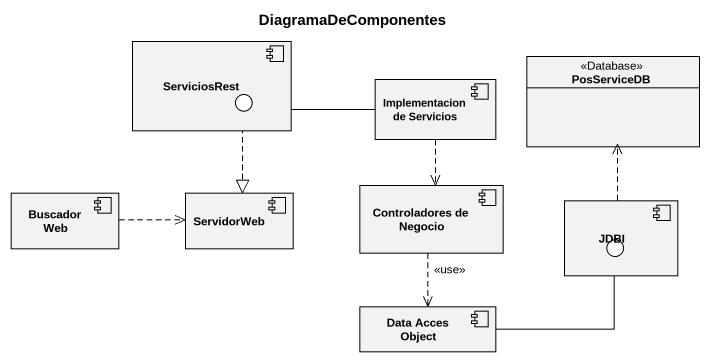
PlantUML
@startuml
title DiagramaDeComponentes
allowmixing
hide circle
hide empty members
component ServiciosRest
component "Implementacion de Servicios" as Implementacion_de_Servicios
class PosServiceDB <<Database>>
() " " as lollipop1
component "Buscador Web" as Buscador_Web
component ServidorWeb
component "Controladores de Negocio" as Controladores_de_Negocio
component JDBI
() " " as lollipop2
component "Data Acces Object" as Data_Acces_Object
ServiciosRest -right- lollipop1
JDBI -- lollipop2
Implementacion_de_Servicios -left- lollipop1
Implementacion_de_Servicios ..> Controladores_de_Negocio
lollipop1 ..|> ServidorWeb
Buscador_Web .right.> ServidorWeb
Controladores_de_Negocio ..> Data_Acces_Object : <<use>>
JDBI .up.> PosServiceDB
Data_Acces_Object -right- lollipop2
@enduml
